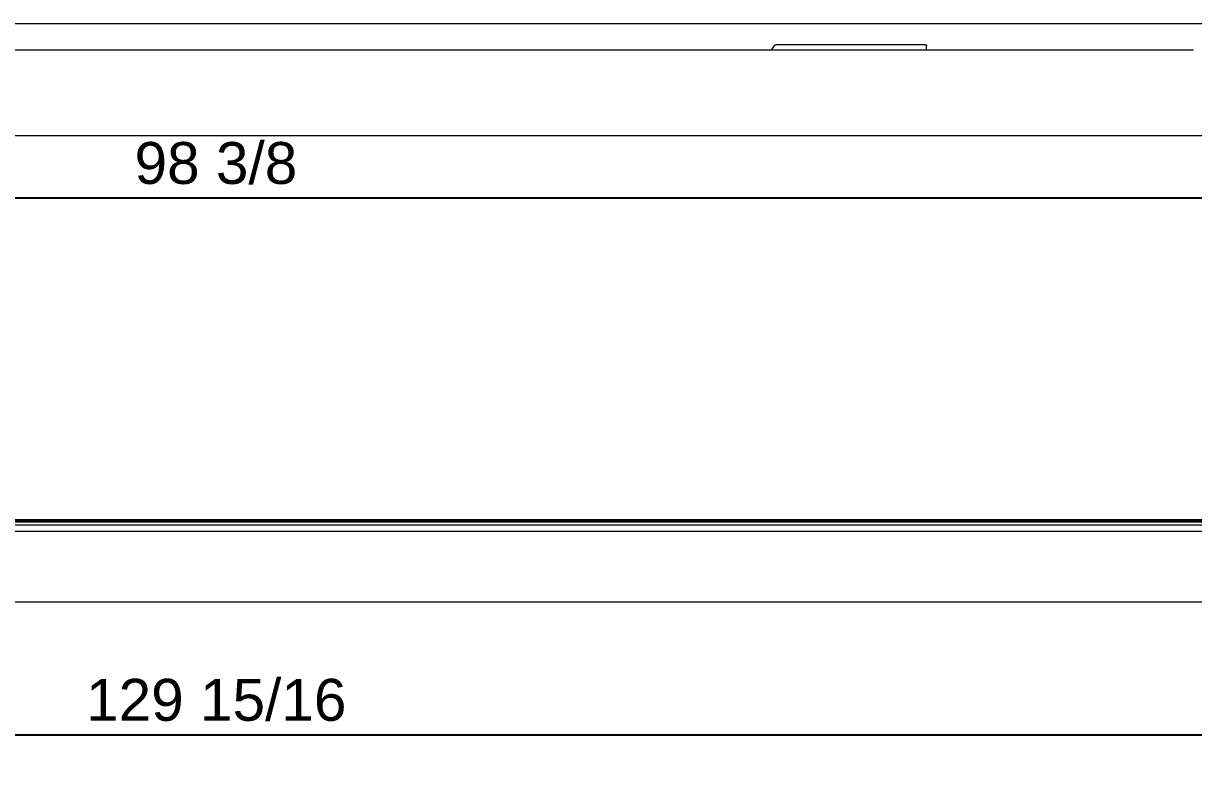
# Model space of a CAD drawing. Header units: inches. Extents: x -10 to 196, y -2 to 124.
# Drawn here: x 51.41 to 96.79, y 40.47 to 69.15 of the extents above; entities that cross this region are included whole.
import ezdxf

# ---------------------------------------------------------------- set-up
doc = ezdxf.new("R2010")
doc.units = ezdxf.units.IN
doc.layers.add('ZANO_R', color=7, linetype='Continuous', lineweight=0)
doc.layers.add('ZANO_W', color=1, linetype='Continuous', lineweight=0)
doc.styles.get("Standard").update_dxf_attribs({"font": 'arial.ttf'})
doc.dimstyles.new('amerykanie', dxfattribs={"dimtxt": 50, "dimasz": 50, "dimexe": 0.5, "dimexo": 0.5, "dimgap": 1, "dimtad": 1, "dimdec": 0, "dimzin": 0, "dimlunit": 5, "dimtxsty": 'Standard', "dimcen": 0.09, "dimclrd": 1, "dimclre": 1, "dimclrt": 1, "dimazin": 0, "dimtfac": 1, "dimtdec": 0, "dimtmove": 0, "dimatfit": 3, "dimfxl": 1, "dimtzin": 0, "dimarcsym": 1})

# ---------------------------------------------------------------- blocks, each defined once
blk = doc.blocks.new('*D394')
at = {"layer": 'ZANO_W', "color": 1, "lineweight": -2}
for p, q in [((9.698, 61.306), (9.698, 62.879)), ((108.049, 61.306), (108.049, 62.879)), ((10.698, 62.379), (107.049, 62.379))]:
    blk.add_line(p, q, dxfattribs=at)
at = {"layer": 'ZANO_W', "color": 1}
for points in [[(10.698, 62.546), (10.698, 62.212), (9.698, 62.379)], [(107.049, 62.212), (107.049, 62.546), (108.049, 62.379)]]:
    blk.add_solid(points, dxfattribs=at)
at = {"layer": 'ZANO_W', "color": 1, "insert": (58.873, 63.72), "char_height": 1.625, "attachment_point": 5}
blk.add_mtext('98 3/8', dxfattribs=at)
blk = doc.blocks.new('*D395')
at = {"layer": 'ZANO_W', "color": 1, "lineweight": -2}
for p, q in [((-6.073, 50.589), (-6.073, 41.056)), ((123.848, 50.589), (123.848, 41.056)), ((-5.073, 41.556), (122.848, 41.556))]:
    blk.add_line(p, q, dxfattribs=at)
at = {"layer": 'ZANO_W', "color": 1}
for points in [[(-5.073, 41.722), (-5.073, 41.389), (-6.073, 41.556)], [(122.848, 41.389), (122.848, 41.722), (123.848, 41.556)]]:
    blk.add_solid(points, dxfattribs=at)
at = {"layer": 'ZANO_W', "color": 1, "insert": (58.887, 42.896), "char_height": 1.625, "attachment_point": 5}
blk.add_mtext('129 15/16', dxfattribs=at)

msp = doc.modelspace()

# ---------------------------------------------------------------- linework, layer by layer
at = {"layer": 'ZANO_R'}
for p, q in [((9.86552, 69.14627), (107.92843, 69.14627)), ((9.86552, 69.14627), (107.92843, 69.14627)), ((20.98431, 68.11586), (96.79043, 68.11586)), ((80.43975, 68.11586), (80.53818, 68.29526)), ((80.53818, 68.29526), (80.5384, 68.29565)), ((80.5384, 68.29565), (80.53864, 68.29605)), ((80.53864, 68.29605), (80.53889, 68.29645)), ((80.53889, 68.29645), (80.53915, 68.29685)), ((80.53915, 68.29685), (80.53942, 68.29724)), ((80.53942, 68.29724), (80.53971, 68.29764)), ((80.53971, 68.29764), (80.54001, 68.29804)), ((80.54001, 68.29804), (80.54032, 68.29844)), ((80.54032, 68.29844), (80.54064, 68.29884)), ((80.54064, 68.29884), (80.54098, 68.29924)), ((80.54098, 68.29924), (80.54133, 68.29964)), ((80.54133, 68.29964), (80.5417, 68.30004)), ((80.5417, 68.30004), (80.54208, 68.30044)), ((80.54208, 68.30044), (80.54247, 68.30084)), ((80.54247, 68.30084), (80.54329, 68.30164)), ((80.54329, 68.30164), (80.54417, 68.30244)), ((80.54417, 68.30244), (80.5451, 68.30323)), ((80.5451, 68.30323), (80.54609, 68.30402)), ((80.54609, 68.30402), (80.54713, 68.30481)), ((80.54713, 68.30481), (80.54822, 68.30559)), ((80.54822, 68.30559), (80.54937, 68.30637)), ((80.54937, 68.30637), (80.55057, 68.30715)), ((80.55057, 68.30715), (80.55183, 68.30792)), ((80.55183, 68.30792), (80.55314, 68.30868)), ((80.55314, 68.30868), (80.55451, 68.30943)), ((80.55451, 68.30943), (80.55592, 68.31018)), ((80.55592, 68.31018), (80.55739, 68.31092)), ((80.55739, 68.31092), (80.55892, 68.31165)), ((80.55892, 68.31165), (80.56049, 68.31237)), ((80.56049, 68.31237), (80.56379, 68.31377)), ((80.56379, 68.31377), (80.56728, 68.31514)), ((80.56728, 68.31514), (80.57096, 68.31645)), ((80.57096, 68.31645), (80.57482, 68.3177)), ((80.57482, 68.3177), (80.57884, 68.31889)), ((80.57884, 68.31889), (80.58302, 68.32003)), ((80.58302, 68.32003), (80.58733, 68.32109)), ((80.58733, 68.32109), (80.59177, 68.32209)), ((80.59177, 68.32209), (80.59633, 68.32301)), ((80.59633, 68.32301), (80.60098, 68.32386)), ((80.60098, 68.32386), (80.60571, 68.32463)), ((80.60571, 68.32463), (80.61536, 68.32595)), ((80.61536, 68.32595), (80.62516, 68.32696)), ((80.62516, 68.32696), (80.63498, 68.32766)), ((80.63498, 68.32766), (80.64472, 68.32807)), ((80.64472, 68.32807), (80.65427, 68.3282)), ((80.65427, 68.3282), (86.31969, 68.3282)), ((86.31969, 68.3282), (86.326, 68.32815)), ((86.326, 68.32815), (86.33236, 68.32797)), ((86.33236, 68.32797), (86.33873, 68.32768)), ((86.33873, 68.32768), (86.3451, 68.32726)), ((86.3451, 68.32726), (86.35143, 68.32672)), ((86.35143, 68.32672), (86.3577, 68.32605)), ((86.3577, 68.32605), (86.36386, 68.32527)), ((86.36386, 68.32527), (86.3699, 68.32437)), ((86.3699, 68.32437), (86.37578, 68.32336)), ((86.37578, 68.32336), (86.38148, 68.32223)), ((86.38148, 68.32223), (86.38697, 68.32101)), ((86.38697, 68.32101), (86.39223, 68.31969)), ((86.39223, 68.31969), (86.39723, 68.31828)), ((86.39723, 68.31828), (86.40197, 68.31679)), ((86.40197, 68.31679), (86.40643, 68.31523)), ((86.40643, 68.31523), (86.40854, 68.31442)), ((86.40854, 68.31442), (86.41059, 68.3136)), ((86.41059, 68.3136), (86.41367, 68.31228)), ((86.41367, 68.31228), (86.41661, 68.3109)), ((86.41661, 68.3109), (86.41802, 68.31019)), ((86.41802, 68.31019), (86.4194, 68.30946)), ((86.4194, 68.30946), (86.42073, 68.30873)), ((86.42073, 68.30873), (86.42202, 68.30798)), ((86.42202, 68.30798), (86.42327, 68.30722)), ((86.42327, 68.30722), (86.42447, 68.30645)), ((86.42447, 68.30645), (86.42563, 68.30567)), ((86.42563, 68.30567), (86.42674, 68.30488)), ((86.42674, 68.30488), (86.4278, 68.30408)), ((86.4278, 68.30408), (86.42881, 68.30327)), ((86.42881, 68.30327), (86.42977, 68.30245)), ((86.42977, 68.30245), (86.43068, 68.30163)), ((86.43068, 68.30163), (86.43111, 68.30121)), ((86.43111, 68.30121), (86.43153, 68.30079)), ((86.43153, 68.30079), (86.43194, 68.30037)), ((86.43194, 68.30037), (86.43234, 68.29995)), ((86.43234, 68.29995), (86.43272, 68.29953)), ((86.43272, 68.29953), (86.43309, 68.29911)), ((86.43309, 68.29911), (86.43344, 68.29868)), ((86.43344, 68.29868), (86.43379, 68.29825)), ((86.43379, 68.29825), (86.43411, 68.29782)), ((86.43411, 68.29782), (86.43443, 68.2974)), ((86.43443, 68.2974), (86.43473, 68.29697)), ((86.43473, 68.29697), (86.43501, 68.29653)), ((86.43501, 68.29653), (86.43529, 68.2961)), ((86.43529, 68.2961), (86.43555, 68.29567)), ((86.43555, 68.29567), (86.43579, 68.29523)), ((86.43579, 68.29523), (86.43602, 68.2948)), ((86.43602, 68.2948), (86.43624, 68.29436)), ((86.43624, 68.29436), (86.43644, 68.29393)), ((86.43644, 68.29393), (86.43663, 68.29349)), ((86.43663, 68.29349), (86.4368, 68.29305)), ((86.4368, 68.29305), (86.43696, 68.29262)), ((86.43696, 68.29262), (86.43711, 68.29218)), ((86.43711, 68.29218), (86.43724, 68.29174)), ((86.43724, 68.29174), (86.43736, 68.2913)), ((86.43736, 68.2913), (86.43747, 68.29086)), ((86.43747, 68.29086), (86.43756, 68.29043)), ((86.43756, 68.29043), (86.43763, 68.28999)), ((86.43763, 68.28999), (86.43769, 68.28955)), ((86.43769, 68.28955), (86.43774, 68.28911)), ((86.43774, 68.28911), (86.43778, 68.28868)), ((86.43778, 68.28868), (86.4378, 68.28824)), ((86.4378, 68.28824), (86.4378, 68.28781)), ((86.4378, 68.11586), (86.4378, 68.28781)), ((97.77624, 64.77879), (19.9985, 64.77879)), ((107.67816, 49.8841), (22.7166, 49.8841)), ((22.7166, 49.84473), (107.69447, 49.84473)), ((107.9307, 49.80536), (22.7166, 49.80536)), ((108.04882, 49.68724), (22.7166, 49.68724)), ((107.92286, 49.43386), (22.7166, 49.43386)), ((107.92286, 46.69071), (9.85996, 46.69071))]:
    msp.add_line(p, q, dxfattribs=at)

# ---------------------------------------------------------------- dimensions: what is measured, and where the dimension line sits
at = {"layer": 'ZANO_W'}
for base, p1, p2, picture, middle in [((108.04882, 62.37889), (9.69796, 60.80634), (108.04882, 60.80634), '*D394', (58.87339, 63.71965)), ((123.84805, 41.55578), (-6.07325, 51.08865), (123.84805, 51.08931), '*D395', (58.8874, 42.89599))]:
    dim = msp.add_linear_dim(base=base, p1=p1, p2=p2, dimstyle='amerykanie', override={"dimtxt": 1.625, "dimasz": 1, "dimgap": 0.5, "dimdec": 4, "dimaunit": 1, "dimadec": 1, "dimtdec": 4, "dimtmove": 1, "dimfrac": 2}, dxfattribs=at)
    dim.commit()
    dim.dimension.update_dxf_attribs({"geometry": picture, "text_midpoint": middle})

doc.saveas('drawing.dxf')
